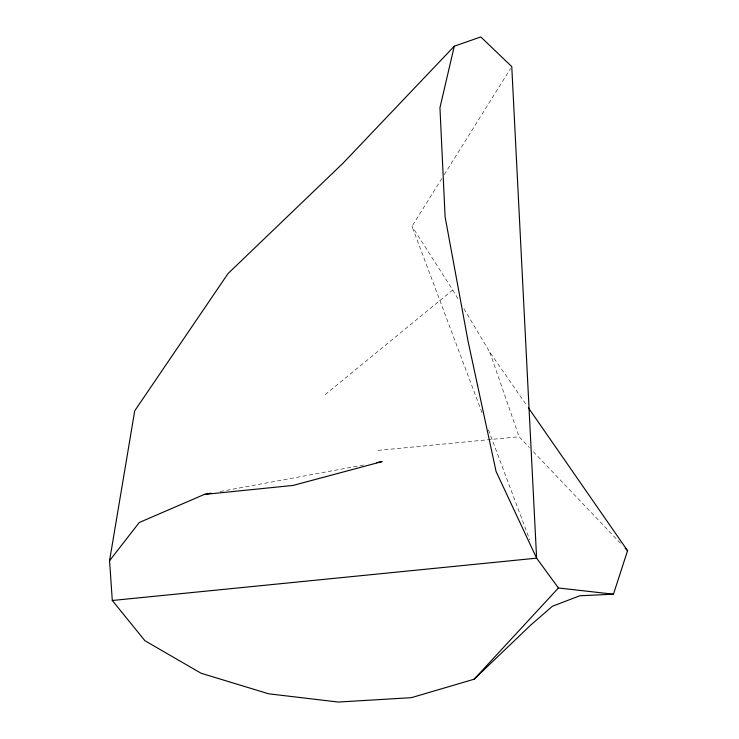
<?xml version="1.0" encoding="UTF-8"?>
<svg xmlns="http://www.w3.org/2000/svg" width="739" height="739" viewBox="0 0 739 739"><rect width="100%" height="100%" fill="white"/><g stroke="black" fill="none" stroke-linecap="round" stroke-linejoin="round"><path stroke-width="0.55" stroke-dasharray="3.69 2.77" d="M482.004 412.704L412.011 226.291L441.82 178.57M444.25 174.672L510.547 68.524M325.16 394.644L452.739 289.984L412.011 226.291M220.185 491.509L366.276 464.508M378.035 450.402L519.101 436.74L529.392 447.557M533.355 451.714L620.437 543.211M463.916 308.736L489.791 352.17L527.184 406.062M452.739 289.984L459.205 300.838M488.47 429.941L529.734 539.849M489.791 352.17L519.101 436.74"/><path stroke-width="1.11" d="M613.453 594.193L579.801 595.773L552.384 606.266L530.602 625.194L474.152 679.206L411.374 697.671L338.222 702.05L268.636 693.792L201.119 673.257L144.946 640.75L112.3 600.493L109.566 560.689L134.72 410.829L228.037 273.55L343.035 163.199L454.291 46.215L480.793 36.95L511.767 66.575L536.616 558.167L558.425 587.985L613.453 594.193L627.559 550.703L528.505 407.946M454.291 46.215L439.945 107.672L445.1 216.86L468.092 341.381L496.091 471.51L536.616 558.167L112.3 600.493M109.566 560.689L139.265 522.51L204.324 494.437L211.123 493.181M474.152 679.206L558.425 587.985M376.474 462.623L382.128 461.579L293.041 485.431L204.324 494.437M625.185 548.209L627.559 550.703"/></g></svg>
